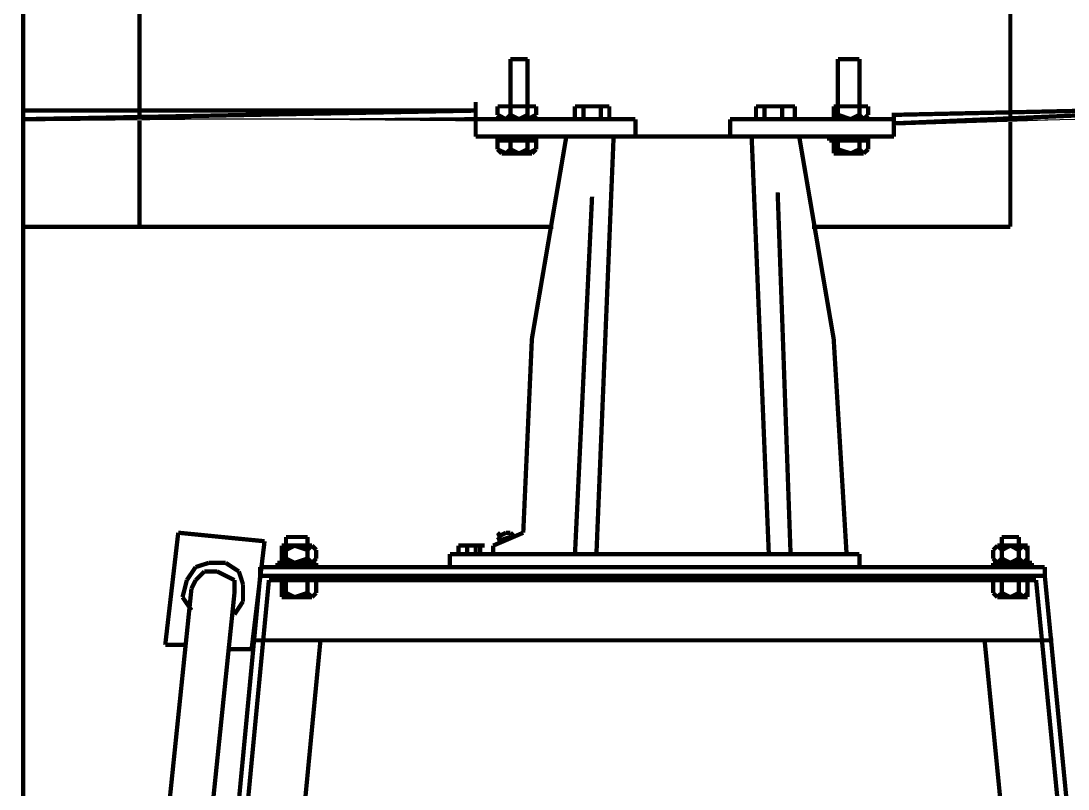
# Model space of a CAD drawing. Extents: x 219 to 1226, y 175 to 465.
# Drawn here: x 259.91 to 270.21, y 229.14 to 236.7 of the extents above; entities that cross this region are included whole.
import ezdxf

# ---------------------------------------------------------------- set-up
doc = ezdxf.new("R2010")
doc.units = 0
doc.header["$MEASUREMENT"] = 0
doc.layers.add('C00-00-00-BLACK', color=7, linetype='Continuous')
doc.layers.add('CFF-00-00', color=1, linetype='Continuous')

msp = doc.modelspace()

# ---------------------------------------------------------------- linework, layer by layer
at = {"layer": 'C00-00-00-BLACK', "const_width": 0.0423}
for points in [[(259.93, 244.932), (259.93, 211.994)], [(261.075, 243.235), (261.075, 234.674)], [(269.642, 238.571), (269.642, 234.674)], [(264.724, 236.324), (264.893, 236.324)], [(264.724, 235.859), (264.724, 236.324)], [(264.893, 235.859), (264.893, 236.324)], [(267.946, 236.324), (268.158, 236.324)], [(267.946, 235.859), (267.946, 236.324)], [(268.158, 235.859), (268.158, 236.324)], [(259.93, 235.901), (259.93, 235.691)], [(264.382, 235.901), (264.382, 235.732)], [(264.597, 235.859), (264.638, 235.859)], [(264.681, 235.859), (264.597, 235.859)], [(264.597, 235.859), (264.597, 235.775)], [(264.638, 235.859), (264.935, 235.859)], [(264.724, 235.859), (264.681, 235.859)], [(264.808, 235.859), (264.724, 235.859)], [(264.724, 235.775), (264.724, 235.859)], [(264.893, 235.859), (264.808, 235.859)], [(264.893, 235.859), (264.893, 235.775)], [(264.977, 235.859), (264.893, 235.859)], [(264.893, 235.859), (264.935, 235.859)], [(264.935, 235.859), (264.977, 235.859)], [(264.977, 235.775), (264.977, 235.859)], [(265.359, 235.859), (265.655, 235.859)], [(265.4, 235.859), (265.359, 235.859)], [(265.359, 235.859), (265.4, 235.859)], [(265.359, 235.732), (265.359, 235.859)], [(265.443, 235.859), (265.4, 235.859)], [(265.527, 235.859), (265.443, 235.859)], [(265.443, 235.732), (265.443, 235.859)], [(265.612, 235.859), (265.527, 235.859)], [(265.655, 235.859), (265.612, 235.859)], [(265.612, 235.732), (265.612, 235.859)], [(265.697, 235.859), (265.655, 235.859)], [(265.655, 235.859), (265.697, 235.859)], [(265.697, 235.732), (265.697, 235.859)], [(267.181, 235.859), (267.14, 235.859)], [(267.14, 235.859), (267.14, 235.732)], [(267.224, 235.859), (267.14, 235.859)], [(267.181, 235.859), (267.48, 235.859)], [(267.309, 235.859), (267.224, 235.859)], [(267.224, 235.859), (267.224, 235.732)], [(267.224, 235.859), (267.266, 235.859)], [(267.396, 235.859), (267.309, 235.859)], [(267.438, 235.859), (267.396, 235.859)], [(267.396, 235.732), (267.396, 235.859)], [(267.523, 235.859), (267.438, 235.859)], [(267.48, 235.859), (267.523, 235.859)], [(267.523, 235.732), (267.523, 235.859)], [(267.904, 235.859), (268.2, 235.859)], [(267.904, 235.775), (267.904, 235.859)], [(267.946, 235.859), (267.904, 235.859)], [(267.904, 235.859), (267.946, 235.859)], [(267.904, 235.859), (267.946, 235.859)], [(268.072, 235.859), (267.946, 235.859)], [(267.946, 235.775), (267.946, 235.859)], [(268.158, 235.859), (268.072, 235.859)], [(268.158, 235.859), (268.158, 235.775)], [(268.2, 235.859), (268.158, 235.859)], [(268.242, 235.859), (268.2, 235.859)], [(268.2, 235.859), (268.242, 235.859)], [(268.242, 235.775), (268.242, 235.859)], [(265.954, 235.732), (264.382, 235.732)], [(264.382, 235.732), (264.382, 235.562)], [(264.597, 235.775), (264.681, 235.732)], [(264.638, 235.732), (264.597, 235.775)], [(264.597, 235.732), (264.977, 235.732)], [(264.597, 235.732), (264.638, 235.732)], [(264.935, 235.732), (264.638, 235.732)], [(264.681, 235.732), (264.724, 235.775)], [(264.724, 235.775), (264.808, 235.732)], [(264.808, 235.732), (264.893, 235.775)], [(264.893, 235.775), (264.893, 235.732)], [(264.893, 235.732), (264.977, 235.775)], [(264.977, 235.775), (264.935, 235.732)], [(264.977, 235.732), (265.02, 235.732)], [(265.739, 235.732), (265.316, 235.732)], [(265.316, 235.732), (265.359, 235.732)], [(265.739, 235.732), (265.782, 235.732)], [(265.954, 235.562), (265.954, 235.732)], [(266.885, 235.732), (268.497, 235.732)], [(266.885, 235.562), (266.885, 235.732)], [(267.14, 235.732), (267.181, 235.732)], [(267.14, 235.732), (267.523, 235.732)], [(267.523, 235.732), (267.565, 235.732)], [(267.861, 235.732), (268.242, 235.732)], [(267.861, 235.732), (267.904, 235.732)], [(267.904, 235.775), (267.904, 235.732)], [(267.904, 235.732), (267.946, 235.775)], [(267.904, 235.732), (267.904, 235.775)], [(268.2, 235.732), (267.904, 235.732)], [(267.946, 235.775), (268.072, 235.732)], [(268.072, 235.732), (268.158, 235.775)], [(268.158, 235.775), (268.2, 235.732)], [(268.2, 235.732), (268.242, 235.775)], [(268.242, 235.775), (268.2, 235.732)], [(268.242, 235.732), (268.285, 235.732)], [(268.497, 235.562), (268.497, 235.732)], [(264.382, 235.562), (268.497, 235.562)], [(264.597, 235.521), (264.597, 235.562)], [(264.597, 235.521), (264.597, 235.436)], [(264.977, 235.521), (264.597, 235.521)], [(264.724, 235.521), (264.724, 235.436)], [(264.893, 235.521), (264.893, 235.436)], [(264.935, 233.571), (265.274, 235.562)], [(264.977, 235.562), (264.977, 235.521)], [(264.977, 235.521), (264.977, 235.436)], [(265.57, 231.452), (265.739, 235.562)], [(267.266, 231.452), (267.097, 235.562)], [(267.904, 233.571), (267.565, 235.562)], [(267.861, 235.562), (267.861, 235.521)], [(268.242, 235.521), (267.861, 235.521)], [(267.904, 235.521), (267.904, 235.436)], [(267.946, 235.521), (267.946, 235.436)], [(268.158, 235.521), (268.158, 235.436)], [(268.242, 235.562), (268.242, 235.521)], [(268.242, 235.521), (268.242, 235.436)], [(264.638, 235.395), (264.597, 235.436)], [(264.597, 235.436), (264.681, 235.395)], [(264.935, 235.395), (264.638, 235.395)], [(264.681, 235.395), (264.724, 235.436)], [(264.724, 235.436), (264.808, 235.395)], [(264.808, 235.395), (264.893, 235.436)], [(264.893, 235.436), (264.893, 235.395)], [(264.893, 235.395), (264.977, 235.436)], [(264.977, 235.436), (264.935, 235.395)], [(267.904, 235.395), (267.904, 235.436)], [(267.904, 235.436), (267.904, 235.395)], [(267.904, 235.395), (267.946, 235.436)], [(268.2, 235.395), (267.904, 235.395)], [(267.946, 235.436), (268.072, 235.395)], [(268.072, 235.395), (268.158, 235.436)], [(268.158, 235.436), (268.2, 235.395)], [(268.242, 235.436), (268.2, 235.395)], [(268.2, 235.395), (268.242, 235.436)], [(265.359, 231.452), (265.527, 234.97)], [(267.48, 231.452), (267.353, 235.013)], [(259.93, 234.674), (265.147, 234.674)], [(267.692, 234.674), (269.642, 234.674)], [(264.85, 231.663), (264.935, 233.571)], [(268.031, 231.452), (267.904, 233.571)], [(261.456, 231.663), (261.328, 230.56)], [(262.305, 231.579), (261.456, 231.663)], [(264.554, 231.536), (264.85, 231.663)], [(264.638, 231.621), (264.597, 231.663)], [(264.597, 231.621), (264.681, 231.663)], [(264.724, 231.663), (264.681, 231.663)], [(264.765, 231.621), (264.724, 231.663)], [(262.305, 231.579), (262.178, 230.518)], [(262.728, 231.621), (262.516, 231.621)], [(262.516, 231.621), (262.516, 231.536)], [(262.728, 231.621), (262.728, 231.536)], [(264.597, 231.621), (264.638, 231.621)], [(264.597, 231.621), (264.638, 231.621)], [(264.597, 231.621), (264.638, 231.621)], [(264.597, 231.621), (264.638, 231.621)], [(264.638, 231.579), (264.597, 231.621)], [(264.597, 231.579), (264.724, 231.621)], [(264.681, 231.621), (264.681, 231.579)], [(264.681, 231.579), (264.681, 231.621)], [(269.726, 231.621), (269.558, 231.621)], [(269.558, 231.621), (269.558, 231.536)], [(269.726, 231.621), (269.726, 231.536)], [(262.771, 231.536), (262.475, 231.536)], [(262.516, 231.536), (262.475, 231.493)], [(262.475, 231.536), (262.475, 231.493)], [(262.475, 231.493), (262.475, 231.409)], [(262.601, 231.536), (262.516, 231.493)], [(262.516, 231.493), (262.516, 231.536)], [(262.516, 231.493), (262.516, 231.409)], [(262.728, 231.493), (262.601, 231.536)], [(262.771, 231.536), (262.728, 231.493)], [(262.728, 231.493), (262.728, 231.409)], [(262.814, 231.493), (262.771, 231.536)], [(262.814, 231.493), (262.771, 231.536)], [(262.814, 231.493), (262.814, 231.409)], [(264.255, 231.536), (264.213, 231.536)], [(264.213, 231.536), (264.255, 231.536)], [(264.213, 231.536), (264.213, 231.452)], [(264.255, 231.536), (264.425, 231.536)], [(264.298, 231.536), (264.255, 231.536)], [(264.382, 231.536), (264.298, 231.536)], [(264.298, 231.452), (264.298, 231.536)], [(264.425, 231.536), (264.382, 231.536)], [(264.382, 231.536), (264.382, 231.452)], [(264.425, 231.536), (264.469, 231.536)], [(264.425, 231.536), (264.425, 231.452)], [(264.554, 231.452), (264.554, 231.536)], [(269.515, 231.536), (269.472, 231.493)], [(269.472, 231.493), (269.515, 231.536)], [(269.472, 231.493), (269.472, 231.409)], [(269.812, 231.536), (269.515, 231.536)], [(269.558, 231.493), (269.515, 231.536)], [(269.642, 231.536), (269.558, 231.493)], [(269.558, 231.493), (269.558, 231.409)], [(269.726, 231.493), (269.642, 231.536)], [(269.769, 231.536), (269.726, 231.493)], [(269.726, 231.493), (269.726, 231.409)], [(269.812, 231.493), (269.769, 231.536)], [(269.812, 231.493), (269.812, 231.536)], [(269.812, 231.493), (269.812, 231.409)], [(261.755, 231.366), (261.627, 231.325)], [(261.923, 231.366), (261.755, 231.366)], [(262.052, 231.282), (261.923, 231.366)], [(262.814, 231.366), (262.432, 231.366)], [(262.432, 231.366), (262.432, 231.325)], [(262.475, 231.409), (262.516, 231.366)], [(262.475, 231.409), (262.475, 231.366)], [(262.516, 231.409), (262.601, 231.366)], [(262.516, 231.366), (262.516, 231.409)], [(262.601, 231.366), (262.728, 231.409)], [(262.728, 231.409), (262.771, 231.366)], [(262.771, 231.366), (262.814, 231.409)], [(262.814, 231.409), (262.771, 231.366)], [(262.814, 231.366), (262.814, 231.325)], [(264.128, 231.452), (268.158, 231.452)], [(264.128, 231.452), (264.128, 231.325)], [(264.213, 231.452), (264.469, 231.452)], [(264.213, 231.452), (264.255, 231.452)], [(264.469, 231.452), (264.511, 231.452)], [(268.158, 231.452), (268.158, 231.325)], [(269.472, 231.409), (269.515, 231.366)], [(269.515, 231.366), (269.472, 231.409)], [(269.472, 231.366), (269.472, 231.325)], [(269.854, 231.366), (269.472, 231.366)], [(269.515, 231.366), (269.558, 231.409)], [(269.558, 231.409), (269.642, 231.366)], [(269.642, 231.366), (269.726, 231.409)], [(269.726, 231.409), (269.769, 231.366)], [(269.769, 231.366), (269.812, 231.409)], [(269.812, 231.409), (269.812, 231.366)], [(269.854, 231.366), (269.854, 231.325)], [(261.627, 231.325), (261.541, 231.197)], [(261.713, 231.282), (261.627, 231.197)], [(261.839, 231.282), (261.713, 231.282)], [(261.923, 231.239), (261.839, 231.282)], [(262.093, 231.156), (262.052, 231.282)], [(269.981, 231.325), (262.262, 231.325)], [(262.262, 231.325), (262.262, 231.239)], [(269.981, 231.325), (269.981, 231.239)], [(262.262, 231.239), (260.439, 211.994)], [(262.348, 231.197), (260.821, 215.132)], [(261.541, 231.197), (261.498, 231.029)], [(261.627, 231.197), (261.586, 231.113)], [(262.009, 231.197), (261.923, 231.239)], [(262.009, 231.07), (262.009, 231.197)], [(262.093, 230.986), (262.093, 231.156)], [(269.981, 231.239), (262.262, 231.239)], [(269.895, 231.197), (262.348, 231.197)], [(262.475, 231.197), (262.814, 231.197)], [(262.475, 231.197), (262.475, 231.07)], [(262.516, 231.07), (262.516, 231.197)], [(262.728, 231.07), (262.728, 231.197)], [(262.814, 231.07), (262.814, 231.197)], [(262.94, 231.239), (262.898, 231.197)], [(269.346, 231.239), (269.346, 231.197)], [(269.472, 231.07), (269.472, 231.197)], [(269.472, 231.197), (269.812, 231.197)], [(269.558, 231.07), (269.558, 231.197)], [(269.726, 231.07), (269.726, 231.197)], [(269.812, 231.07), (269.812, 231.197)], [(269.895, 231.197), (271.465, 215.132)], [(269.981, 231.239), (271.848, 211.994)], [(261.586, 231.113), (260.056, 216.275)], [(262.009, 231.07), (260.482, 216.233)], [(262.475, 231.07), (262.516, 231.029)], [(262.475, 231.07), (262.475, 231.029)], [(262.516, 231.07), (262.601, 231.029)], [(262.516, 231.029), (262.516, 231.07)], [(262.601, 231.029), (262.728, 231.07)], [(262.728, 231.07), (262.771, 231.029)], [(262.771, 231.029), (262.814, 231.07)], [(262.814, 231.07), (262.771, 231.029)], [(269.515, 231.029), (269.472, 231.07)], [(269.472, 231.07), (269.515, 231.029)], [(269.515, 231.029), (269.558, 231.07)], [(269.558, 231.07), (269.642, 231.029)], [(269.642, 231.029), (269.726, 231.07)], [(269.726, 231.07), (269.769, 231.029)], [(269.769, 231.029), (269.812, 231.07)], [(269.812, 231.029), (269.812, 231.07)], [(261.498, 231.029), (261.586, 230.9)], [(262.009, 230.859), (262.093, 230.986)], [(262.475, 231.029), (262.771, 231.029)], [(269.515, 231.029), (269.812, 231.029)], [(261.541, 230.56), (261.328, 230.56)], [(262.855, 230.604), (261.371, 215.132)], [(270.065, 230.604), (262.22, 230.604)], [(269.389, 230.604), (270.915, 215.132)], [(262.178, 230.518), (261.966, 230.518)]]:
    msp.add_lwpolyline(points, dxfattribs=at)
at = {"layer": 'CFF-00-00', "const_width": 0.0423}
for points in [[(259.93, 235.817), (259.93, 235.732), (264.382, 235.817), (259.93, 235.817)], [(259.93, 235.732), (264.382, 235.817), (264.382, 235.732), (259.93, 235.732)], [(268.497, 235.691), (272.357, 235.859), (272.357, 235.775), (268.497, 235.691)], [(268.497, 235.775), (268.497, 235.691), (272.357, 235.859), (268.497, 235.775)]]:
    msp.add_lwpolyline(points, close=True, dxfattribs=at)
at = {"layer": 'CFF-00-00'}
for points in [[(259.93, 235.817), (259.93, 235.732), (264.382, 235.817), (259.93, 235.817)], [(259.93, 235.732), (264.382, 235.817), (264.382, 235.732), (259.93, 235.732)], [(268.497, 235.775), (268.497, 235.691), (272.357, 235.859), (268.497, 235.775)], [(268.497, 235.691), (272.357, 235.859), (272.357, 235.775), (268.497, 235.691)]]:
    msp.add_lwpolyline(points, close=True, dxfattribs=at)

doc.saveas('drawing.dxf')
